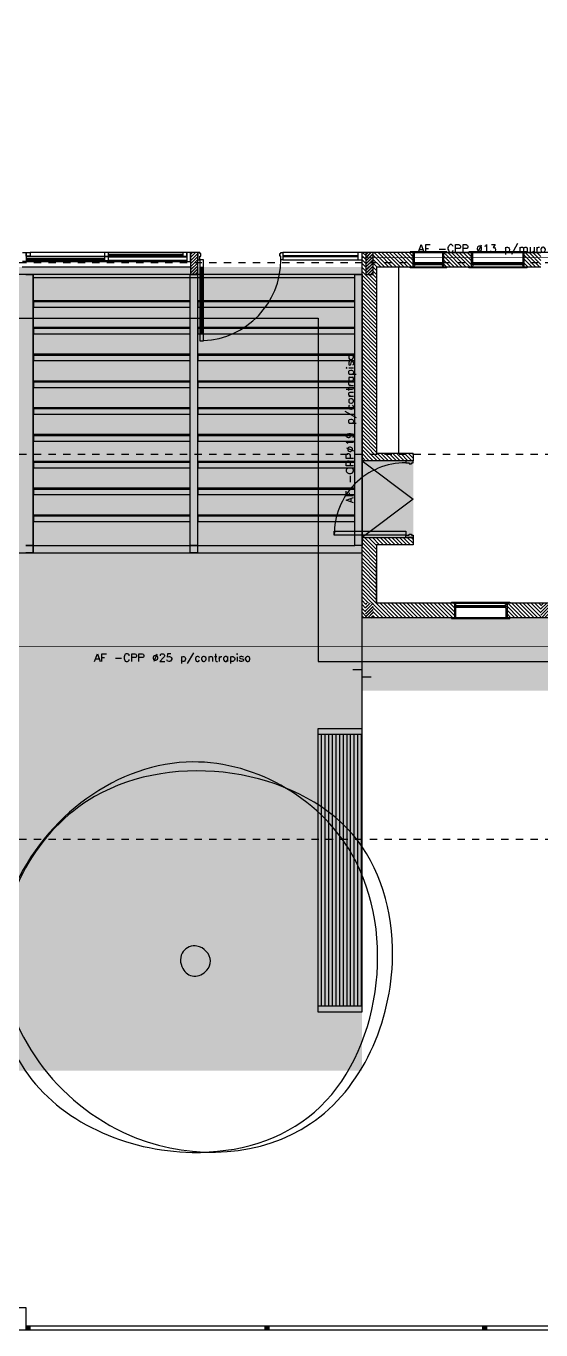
# Model space of a CAD drawing. Header units: metres. Extents: x -22 to 82, y -7 to 32.
# Drawn here: x 16.2 to 23.26, y -5.05 to 12.8 of the extents above; entities that cross this region are included whole.
import ezdxf

# ---------------------------------------------------------------- set-up
doc = ezdxf.new("R2010")
doc.units = ezdxf.units.M
doc.header["$LTSCALE"] = 2
doc.header["$MEASUREMENT"] = 0
for name, pattern in [('BORDER', [44.45, 12.7, -6.35, 12.7, -6.35, 0, -6.35]), ('CONTINU', [0]), ('DASHDOT', [25.4, 12.7, -6.35, 0, -6.35])]:
    doc.linetypes.add(name, pattern=pattern)
doc.layers.get('0').update_dxf_attribs({"color": 252, "linetype": 'CONTINUOUS'})
for name, color, linetype in [('AR-EQUIPAMIENTO_FIJO_02', 252, 'CONTINUOUS'), ('PDF2_-FADE-IS-AF', 160, 'CONTINUOUS'), ('PDF2_-FADE-IS-AFMONT', 160, 'CONTINUOUS'), ('PDF2_-FADE-IS-TXT', 7, 'CONTINUOUS'), ('ZBANCO', 253, 'CONTINUOUS'), ('ZHATCH_VEREDA', 254, 'CONTINUOUS'), ('ZLINEA_DE_EJES', 6, 'BORDER'), ('ZSILUETAEDIFICIO', 253, 'CONTINUOUS')]:
    doc.layers.add(name, color=color, linetype=linetype)
pattern_1 = [(45, (-2105.56335, -1460.873097), (-0.02121320344, 0.02121320344), [])]

# ---------------------------------------------------------------- blocks, each defined once
blk = doc.blocks.new('*U23')
at = {"layer": 'AR-EQUIPAMIENTO_FIJO_02'}
h = blk.add_hatch(dxfattribs=at)
h.set_pattern_fill('_USER', color=252, scale=0.05, pattern_type=0)
h.set_pattern_definition([(0, (-2.283044, 0), (0, 0.05), [])])
h.paths.add_polyline_path([(1.72, -0.6), (1.72, 0), (-2.003, 0), (-2.003, -0.6)])
at = {"color": 252}
for p, q in [((-2.003, -0.6), (-2.003, 0)), ((1.72, -0.6), (1.72, 0))]:
    blk.add_line(p, q, dxfattribs=at)
blk.add_lwpolyline([(-2.083, 0), (1.8, 0), (1.8, -0.6), (-2.083, -0.6)], close=True, dxfattribs=at)

msp = doc.modelspace()

# ---------------------------------------------------------------- hatches: boundary and pattern name
at = {"layer": 'ZHATCH_VEREDA'}
h = msp.add_hatch(color=256, dxfattribs=at)
h.dxf.hatch_style = 1
h.paths.add_polyline_path([(31.433, 3.7), (31.433, 20.5), (30.606, 20.512), (30.606, 4.7), (20.805, 4.7), (20.805, 3.7)])
h = msp.add_hatch(color=256, dxfattribs=at)
h.dxf.hatch_style = 1
h.paths.add_polyline_path([(20.805, 9.5), (13.806, 9.5), (13.806, -1.5), (20.805, -1.5), (20.805, 5.8), (21.506, 5.8), (21.506, 6.85), (20.806, 6.85)])
at = {"layer": 'ZSILUETAEDIFICIO'}
h = msp.add_hatch(dxfattribs=at)
h.set_pattern_fill('_USER', color=256, scale=0.03, angle=225, pattern_type=0)
h.set_pattern_definition([(225, (20.90563, 8.558855), (0.0212132, -0.0212132), [])])
h.paths.add_polyline_path([(18.556, 9.7), (18.456, 9.7), (18.456, 9.4), (18.556, 9.4)])
h = msp.add_hatch(dxfattribs=at)
h.set_pattern_fill('_USER', color=256, scale=0.03, angle=45, pattern_type=0)
h.set_pattern_definition([(45, (18.50563, 10.541144), (-0.0212132, 0.0212132), [])])
h.paths.add_polyline_path([(20.856, 9.4), (20.956, 9.4), (20.956, 9.7), (20.856, 9.7)])
h = msp.add_hatch(dxfattribs=at)
h.set_pattern_fill('_USER', color=256, scale=0.03, angle=225, pattern_type=0)
h.set_pattern_definition([(225, (23.30563, 8.558855), (0.0212132, -0.0212132), [])])
h.paths.add_polyline_path([(20.956, 9.7), (20.856, 9.7), (20.856, 9.4), (20.956, 9.4)])
h = msp.add_hatch(dxfattribs=at)
h.set_pattern_fill('_USER', color=256, scale=0.03, angle=45, pattern_type=0)
h.set_pattern_definition(pattern_1)
h.paths.add_polyline_path([(20.955, 4.7), (20.855, 4.7), (20.855, 4.9), (20.955, 4.9)])
h = msp.add_hatch(dxfattribs=at)
h.set_pattern_fill('_USER', color=256, scale=0.03, angle=45, pattern_type=0)
h.set_pattern_definition(pattern_1)
h.paths.add_polyline_path([(20.956, 4.7), (20.856, 4.7), (20.856, 4.9), (20.956, 4.9)])
h = msp.add_hatch(dxfattribs=at)
h.set_pattern_fill('_USER', color=256, scale=0.03, angle=45, pattern_type=0)
h.set_pattern_definition(pattern_1)
h.paths.add_polyline_path([(23.355, 4.7), (23.255, 4.7), (23.255, 4.9), (23.355, 4.9)])
h = msp.add_hatch(color=256, dxfattribs=at)
h.dxf.hatch_style = 1
h.paths.add_polyline_path([(16.258, -5), (16.208, -5), (16.208, -5.05), (16.258, -5.05)])
h = msp.add_hatch(color=256, dxfattribs=at)
h.dxf.hatch_style = 1
h.paths.add_polyline_path([(19.528, -5), (19.478, -5), (19.478, -5.05), (19.528, -5.05)])
h = msp.add_hatch(color=256, dxfattribs=at)
h.dxf.hatch_style = 1
h.paths.add_polyline_path([(22.508, -5.001), (22.458, -5.001), (22.458, -5.051), (22.508, -5.051)])

# ---------------------------------------------------------------- linework, layer by layer
at = {"layer": 'PDF2_-FADE-IS-AF', "const_width": 0.00849}
msp.add_lwpolyline([(20.801, 4.315), (20.801, 9.629), (23.454, 9.629), (23.456, 9.498)], dxfattribs=at)
at = {"layer": 'PDF2_-FADE-IS-AFMONT', "const_width": 0.00849, "elevation": 0}
msp.add_lwpolyline([(14.534, 9.311), (14.534, 4.305), (31.249, 4.305), (31.241, 20.5), (-18.464, 20.5)], dxfattribs=at)
at = {"layer": 'PDF2_-FADE-IS-TXT'}
for points in [[(22.936, 9.825), (22.851, 9.672)], [(21.578, 9.706), (21.616, 9.808), (21.654, 9.706)], [(21.591, 9.74), (21.642, 9.74)], [(21.68, 9.706), (21.68, 9.808), (21.739, 9.808)], [(21.68, 9.757), (21.718, 9.757)], [(21.862, 9.748), (21.951, 9.748)], [(22.053, 9.782), (22.049, 9.791), (22.041, 9.799), (22.032, 9.808), (22.011, 9.808), (21.994, 9.791), (21.99, 9.782), (21.981, 9.77), (21.981, 9.744), (21.99, 9.731), (21.994, 9.719), (22.002, 9.71), (22.011, 9.706), (22.032, 9.706), (22.041, 9.71), (22.049, 9.719), (22.053, 9.731)], [(22.087, 9.706), (22.087, 9.808), (22.13, 9.808), (22.147, 9.799), (22.151, 9.795), (22.155, 9.787), (22.155, 9.774), (22.151, 9.761), (22.147, 9.757), (22.13, 9.753), (22.087, 9.753)], [(22.189, 9.706), (22.189, 9.808), (22.232, 9.808), (22.244, 9.799), (22.249, 9.795), (22.253, 9.787), (22.253, 9.774), (22.249, 9.761), (22.244, 9.757), (22.232, 9.753), (22.189, 9.753)], [(22.435, 9.799), (22.393, 9.706)], [(22.486, 9.787), (22.499, 9.791), (22.512, 9.808), (22.512, 9.706)], [(22.58, 9.808), (22.631, 9.808), (22.601, 9.77), (22.618, 9.77), (22.631, 9.757), (22.635, 9.744), (22.635, 9.736), (22.631, 9.719), (22.622, 9.71), (22.605, 9.706), (22.592, 9.706), (22.58, 9.71), (22.575, 9.714), (22.567, 9.723)], [(22.771, 9.774), (22.771, 9.672)], [(22.771, 9.757), (22.779, 9.77), (22.788, 9.774), (22.8, 9.774), (22.813, 9.77), (22.822, 9.757), (22.826, 9.744), (22.826, 9.736), (22.822, 9.719), (22.813, 9.71), (22.8, 9.706), (22.788, 9.706), (22.779, 9.71), (22.771, 9.719)], [(22.966, 9.774), (22.966, 9.706)], [(22.966, 9.753), (22.979, 9.77), (22.987, 9.774), (23.004, 9.774), (23.013, 9.77), (23.017, 9.753), (23.017, 9.706)], [(23.017, 9.753), (23.03, 9.77), (23.042, 9.774), (23.055, 9.774), (23.064, 9.77), (23.068, 9.753), (23.068, 9.706)], [(23.106, 9.774), (23.106, 9.723), (23.11, 9.71), (23.123, 9.706), (23.136, 9.706), (23.144, 9.71), (23.161, 9.723)], [(23.161, 9.774), (23.161, 9.706)], [(23.2, 9.774), (23.2, 9.706)], [(23.2, 9.744), (23.204, 9.757), (23.212, 9.77), (23.221, 9.774), (23.238, 9.774)], [(20.636, 8.207), (20.627, 8.203), (20.623, 8.19), (20.623, 8.178), (20.627, 8.161), (20.636, 8.156), (20.648, 8.161), (20.653, 8.169), (20.657, 8.195), (20.661, 8.203), (20.669, 8.207), (20.674, 8.207), (20.686, 8.203), (20.691, 8.19), (20.691, 8.178), (20.686, 8.161), (20.674, 8.156)], [(20.636, 8.033), (20.627, 8.042), (20.623, 8.05), (20.623, 8.067), (20.627, 8.076), (20.636, 8.084), (20.653, 8.089), (20.661, 8.089), (20.674, 8.084), (20.686, 8.076), (20.691, 8.067), (20.691, 8.05), (20.686, 8.042), (20.674, 8.033)], [(20.623, 8.033), (20.725, 8.033)], [(20.627, 8.122), (20.691, 8.122)], [(20.623, 7.995), (20.691, 7.995)], [(20.636, 7.995), (20.627, 7.987), (20.623, 7.974), (20.623, 7.961), (20.627, 7.953), (20.636, 7.944), (20.653, 7.94), (20.661, 7.94), (20.674, 7.944), (20.686, 7.953), (20.691, 7.961), (20.691, 7.974), (20.686, 7.987), (20.674, 7.995)], [(20.653, 7.881), (20.636, 7.885), (20.627, 7.893), (20.623, 7.906), (20.623, 7.919)], [(20.623, 7.881), (20.691, 7.881)], [(20.589, 7.83), (20.669, 7.83), (20.686, 7.834), (20.691, 7.842), (20.691, 7.851)], [(20.623, 7.813), (20.623, 7.847)], [(20.644, 7.732), (20.627, 7.749), (20.623, 7.757), (20.623, 7.77), (20.627, 7.779), (20.644, 7.787), (20.691, 7.787)], [(20.623, 7.732), (20.691, 7.732)], [(20.572, 7.528), (20.725, 7.443)], [(20.636, 7.609), (20.627, 7.6), (20.623, 7.592), (20.623, 7.575), (20.627, 7.566), (20.636, 7.558), (20.653, 7.554), (20.661, 7.554), (20.674, 7.558), (20.686, 7.566), (20.691, 7.575), (20.691, 7.592), (20.686, 7.6), (20.674, 7.609)], [(20.636, 7.363), (20.627, 7.371), (20.623, 7.38), (20.623, 7.397), (20.627, 7.405), (20.636, 7.414), (20.653, 7.418), (20.661, 7.418), (20.674, 7.414), (20.686, 7.405), (20.691, 7.397), (20.691, 7.38), (20.686, 7.371), (20.674, 7.363)], [(20.623, 7.363), (20.725, 7.363)], [(20.623, 7.223), (20.636, 7.218), (20.648, 7.21), (20.653, 7.193), (20.653, 7.189), (20.648, 7.176), (20.636, 7.167), (20.623, 7.163), (20.619, 7.163), (20.606, 7.167), (20.593, 7.176), (20.589, 7.189), (20.589, 7.193), (20.593, 7.21), (20.606, 7.218), (20.623, 7.223), (20.648, 7.223), (20.669, 7.218), (20.686, 7.21), (20.691, 7.193), (20.691, 7.184), (20.686, 7.172), (20.674, 7.167)], [(20.61, 7.082), (20.606, 7.091), (20.589, 7.104), (20.691, 7.104)], [(20.593, 7.027), (20.691, 6.985)], [(20.691, 6.879), (20.589, 6.879), (20.589, 6.925), (20.593, 6.938), (20.61, 6.947), (20.623, 6.947), (20.631, 6.942), (20.636, 6.938), (20.644, 6.925), (20.644, 6.879)], [(20.691, 6.781), (20.589, 6.781), (20.589, 6.824), (20.593, 6.836), (20.602, 6.84), (20.61, 6.849), (20.623, 6.849), (20.636, 6.836), (20.644, 6.824), (20.644, 6.781)], [(20.614, 6.747), (20.606, 6.743), (20.593, 6.734), (20.589, 6.722), (20.589, 6.705), (20.593, 6.696), (20.606, 6.683), (20.614, 6.679), (20.627, 6.675), (20.653, 6.675), (20.665, 6.679), (20.674, 6.683), (20.686, 6.696), (20.691, 6.705), (20.691, 6.722), (20.686, 6.734), (20.674, 6.743), (20.665, 6.747)], [(20.648, 6.556), (20.648, 6.641)], [(20.691, 6.369), (20.589, 6.369), (20.589, 6.433)], [(20.691, 6.272), (20.589, 6.31), (20.691, 6.348)], [(20.636, 6.369), (20.636, 6.408)], [(20.657, 6.284), (20.657, 6.331)], [(17.144, 4.102), (17.182, 4.204), (17.22, 4.102)], [(17.156, 4.136), (17.203, 4.136)], [(17.241, 4.102), (17.241, 4.204), (17.305, 4.204)], [(17.241, 4.157), (17.28, 4.157)], [(17.428, 4.144), (17.513, 4.144)], [(17.619, 4.178), (17.615, 4.191), (17.602, 4.199), (17.594, 4.204), (17.577, 4.204), (17.564, 4.199), (17.556, 4.191), (17.547, 4.165), (17.547, 4.14), (17.551, 4.127), (17.556, 4.119), (17.564, 4.106), (17.577, 4.102), (17.594, 4.102), (17.602, 4.106), (17.615, 4.119), (17.619, 4.127)], [(17.653, 4.102), (17.653, 4.204), (17.696, 4.204), (17.708, 4.199), (17.713, 4.195), (17.717, 4.182), (17.717, 4.17), (17.713, 4.161), (17.708, 4.157), (17.696, 4.153), (17.653, 4.153)], [(17.751, 4.102), (17.751, 4.204), (17.793, 4.204), (17.81, 4.199), (17.814, 4.195), (17.819, 4.182), (17.819, 4.17), (17.814, 4.161), (17.81, 4.157), (17.793, 4.153), (17.751, 4.153)], [(17.997, 4.199), (17.955, 4.102)], [(18.044, 4.178), (18.044, 4.182), (18.048, 4.195), (18.052, 4.199), (18.061, 4.204), (18.082, 4.204), (18.09, 4.199), (18.095, 4.195), (18.099, 4.182), (18.099, 4.174), (18.095, 4.165), (18.086, 4.153), (18.035, 4.102), (18.103, 4.102)], [(18.188, 4.204), (18.141, 4.204), (18.137, 4.161), (18.141, 4.165), (18.158, 4.17), (18.171, 4.17), (18.184, 4.165), (18.192, 4.157), (18.201, 4.14), (18.201, 4.131), (18.184, 4.106), (18.171, 4.102), (18.158, 4.102), (18.141, 4.106), (18.133, 4.123)], [(18.332, 4.17), (18.332, 4.072)], [(18.332, 4.157), (18.341, 4.165), (18.354, 4.17), (18.366, 4.17), (18.375, 4.165), (18.383, 4.157), (18.388, 4.14), (18.388, 4.131), (18.383, 4.119), (18.375, 4.106), (18.366, 4.102), (18.354, 4.102), (18.341, 4.106), (18.332, 4.119)], [(18.498, 4.221), (18.413, 4.072)], [(18.579, 4.157), (18.57, 4.165), (18.562, 4.17), (18.549, 4.17), (18.536, 4.165), (18.528, 4.157), (18.523, 4.14), (18.523, 4.131), (18.528, 4.119), (18.536, 4.106), (18.549, 4.102), (18.562, 4.102), (18.57, 4.106), (18.579, 4.119)], [(18.706, 4.17), (18.706, 4.102)], [(18.706, 4.153), (18.719, 4.165), (18.727, 4.17), (18.744, 4.17), (18.753, 4.165), (18.757, 4.153), (18.757, 4.102)], [(18.787, 4.17), (18.816, 4.17)], [(18.799, 4.204), (18.799, 4.123), (18.804, 4.106), (18.812, 4.102), (18.825, 4.102)], [(18.85, 4.17), (18.85, 4.102)], [(18.85, 4.14), (18.854, 4.157), (18.867, 4.165), (18.876, 4.17), (18.888, 4.17)], [(18.965, 4.157), (18.956, 4.165), (18.948, 4.17), (18.931, 4.17), (18.922, 4.165), (18.914, 4.157), (18.91, 4.14), (18.91, 4.131), (18.914, 4.119), (18.922, 4.106), (18.931, 4.102), (18.948, 4.102), (18.956, 4.106), (18.965, 4.119)], [(18.965, 4.17), (18.965, 4.102)], [(19.003, 4.17), (19.003, 4.072)], [(19.003, 4.157), (19.012, 4.165), (19.024, 4.17), (19.037, 4.17), (19.046, 4.165), (19.058, 4.157), (19.063, 4.14), (19.063, 4.131), (19.058, 4.119), (19.046, 4.106), (19.037, 4.102), (19.024, 4.102), (19.012, 4.106), (19.003, 4.119)], [(19.096, 4.165), (19.096, 4.102)], [(19.181, 4.157), (19.177, 4.165), (19.16, 4.17), (19.147, 4.17), (19.13, 4.165), (19.126, 4.157), (19.13, 4.144), (19.143, 4.14), (19.164, 4.136), (19.177, 4.131), (19.181, 4.123), (19.181, 4.119), (19.177, 4.106), (19.16, 4.102), (19.147, 4.102), (19.13, 4.106), (19.126, 4.119)]]:
    msp.add_lwpolyline(points, dxfattribs=at)
for points in [[(22.406, 9.787), (22.397, 9.782), (22.389, 9.774), (22.384, 9.757), (22.384, 9.748), (22.389, 9.736), (22.397, 9.723), (22.406, 9.719), (22.423, 9.719), (22.431, 9.723), (22.44, 9.736), (22.444, 9.748), (22.444, 9.757), (22.44, 9.774), (22.431, 9.782), (22.423, 9.787)], [(23.28, 9.774), (23.267, 9.77), (23.259, 9.757), (23.255, 9.744), (23.255, 9.736), (23.259, 9.719), (23.267, 9.71), (23.28, 9.706), (23.293, 9.706), (23.301, 9.71), (23.31, 9.719), (23.318, 9.736), (23.318, 9.744), (23.301, 9.77), (23.293, 9.774)], [(20.623, 8.263), (20.627, 8.254), (20.636, 8.241), (20.653, 8.237), (20.661, 8.237), (20.674, 8.241), (20.686, 8.254), (20.691, 8.263), (20.691, 8.275), (20.686, 8.284), (20.674, 8.297), (20.661, 8.301), (20.653, 8.301), (20.636, 8.297), (20.627, 8.284), (20.623, 8.275)], [(20.593, 8.118), (20.602, 8.122), (20.593, 8.127), (20.589, 8.122)], [(20.623, 7.66), (20.627, 7.651), (20.636, 7.643), (20.653, 7.639), (20.661, 7.639), (20.674, 7.643), (20.686, 7.651), (20.691, 7.66), (20.691, 7.677), (20.686, 7.685), (20.674, 7.694), (20.661, 7.698), (20.653, 7.698), (20.636, 7.694), (20.627, 7.685), (20.623, 7.677)], [(17.972, 4.182), (17.963, 4.178), (17.95, 4.17), (17.946, 4.157), (17.946, 4.144), (17.95, 4.131), (17.963, 4.123), (17.972, 4.119), (17.984, 4.119), (17.993, 4.123), (18.005, 4.131), (18.01, 4.144), (18.01, 4.157), (18.005, 4.17), (17.993, 4.178), (17.984, 4.182)], [(18.634, 4.17), (18.621, 4.165), (18.613, 4.157), (18.608, 4.14), (18.608, 4.131), (18.613, 4.119), (18.621, 4.106), (18.634, 4.102), (18.646, 4.102), (18.655, 4.106), (18.668, 4.119), (18.672, 4.131), (18.672, 4.14), (18.668, 4.157), (18.655, 4.165), (18.646, 4.17)], [(19.088, 4.199), (19.096, 4.195), (19.101, 4.199), (19.096, 4.204)], [(19.232, 4.17), (19.224, 4.165), (19.215, 4.157), (19.207, 4.14), (19.207, 4.131), (19.224, 4.106), (19.232, 4.102), (19.245, 4.102), (19.258, 4.106), (19.266, 4.119), (19.271, 4.131), (19.271, 4.14), (19.266, 4.157), (19.258, 4.165), (19.245, 4.17)]]:
    msp.add_lwpolyline(points, close=True, dxfattribs=at)
msp.add_ellipse((20.642, 7.006), major_axis=(0.0332, 0), ratio=0.911239, start_param=3.425707, end_param=9.708892, dxfattribs=at)
at = {"layer": 'ZLINEA_DE_EJES', "linetype": 'DASHDOT', "ltscale": 0.001}
for p, q in [((-20.688, 9.564, 0), (33.382, 9.564, 0)), ((-20.688, 6.94, 0), (33.382, 6.94, 0)), ((-20.688, 1.667, 0), (33.382, 1.667, 0))]:
    msp.add_line(p, q, dxfattribs=at)
at = {"layer": 'ZSILUETAEDIFICIO', "linetype": 'Continuous'}
for p, q in [((16.156, 9.7, 0), (16.206, 9.7, 0)), ((16.206, 9.7, 0), (16.206, 9.579, 0)), ((16.206, 9.7, 0), (16.259, 9.7, 0)), ((16.206, 9.65, 0), (16.206, 9.7, 0)), ((16.259, 9.65, 0), (16.206, 9.65, 0)), ((16.259, 9.7, 0), (16.259, 9.65, 0)), ((17.279, 9.7, 0), (16.259, 9.7, 0)), ((17.332, 9.7, 0), (17.279, 9.7, 0)), ((17.279, 9.7, 0), (17.279, 9.65, 0)), ((17.279, 9.65, 0), (17.332, 9.65, 0)), ((18.352, 9.7, 0), (17.332, 9.7, 0)), ((17.332, 9.65, 0), (17.332, 9.7, 0)), ((17.332, 9.65, 0), (18.352, 9.65, 0)), ((18.405, 9.7, 0), (18.352, 9.7, 0)), ((18.352, 9.7, 0), (18.352, 9.65, 0)), ((18.352, 9.65, 0), (18.405, 9.65, 0)), ((18.456, 9.7, 0), (18.405, 9.7, 0)), ((18.405, 9.7, 0), (18.405, 9.579, 0)), ((18.405, 9.65, 0), (18.405, 9.7, 0)), ((18.456, 9.579, 0), (18.456, 9.7, 0)), ((18.556, 9.7, 0), (18.556, 9.6, 0)), ((18.586, 9.7, 0), (18.556, 9.7, 0)), ((18.586, 9.687, 0), (18.586, 9.7, 0)), ((18.599, 9.687, 0), (18.586, 9.687, 0)), ((18.586, 9.6, 0), (18.586, 9.65, 0)), ((18.586, 9.65, 0), (18.599, 9.65, 0)), ((18.599, 9.65, 0), (18.599, 9.687, 0)), ((19.679, 9.65, 0), (19.679, 9.687, 0)), ((19.679, 9.687, 0), (19.692, 9.687, 0)), ((19.692, 9.65, 0), (19.679, 9.65, 0)), ((19.692, 9.687, 0), (19.692, 9.7, 0)), ((19.692, 9.7, 0), (19.722, 9.7, 0)), ((19.692, 9.6, 0), (19.692, 9.65, 0)), ((19.722, 9.7, 0), (19.722, 9.6, 0)), ((20.806, 9.7, 0), (19.722, 9.7, 0)), ((20.754, 9.656, 0), (19.722, 9.656, 0)), ((19.722, 9.644, 0), (20.754, 9.644, 0)), ((20.754, 9.6, 0), (20.754, 9.7, 0)), ((20.806, 9.654, 0), (20.856, 9.604, 0)), ((20.813, 9.7, 0), (20.856, 9.657, 0)), ((20.956, 9.663, 0), (21.119, 9.5, 0)), ((20.972, 9.7, 0), (21.172, 9.5, 0)), ((21.025, 9.7, 0), (21.225, 9.5, 0)), ((21.078, 9.7, 0), (21.278, 9.5, 0)), ((21.131, 9.7, 0), (21.331, 9.5, 0)), ((21.184, 9.7, 0), (21.384, 9.5, 0)), ((21.237, 9.7, 0), (21.437, 9.5, 0)), ((21.29, 9.7, 0), (21.49, 9.5, 0)), ((21.343, 9.7, 0), (21.506, 9.537, 0)), ((21.396, 9.7, 0), (21.506, 9.59, 0)), ((21.449, 9.7, 0), (21.506, 9.643, 0)), ((21.967, 9.71, 0), (21.467, 9.71, 0)), ((21.467, 9.7, 0), (21.467, 9.71, 0)), ((21.502, 9.7, 0), (21.506, 9.696, 0)), ((21.522, 9.563, 0), (21.522, 9.71, 0)), ((21.522, 9.7, 0), (21.912, 9.7, 0)), ((21.912, 9.563, 0), (21.912, 9.71, 0)), ((21.925, 9.648, 0), (22.073, 9.5, 0)), ((21.926, 9.7, 0), (22.126, 9.5, 0)), ((21.967, 9.7, 0), (21.967, 9.71, 0)), ((21.979, 9.7, 0), (22.179, 9.5, 0)), ((22.032, 9.7, 0), (22.232, 9.5, 0)), ((22.085, 9.7, 0), (22.285, 9.5, 0)), ((22.138, 9.7, 0), (22.306, 9.533, 0)), ((22.191, 9.7, 0), (22.306, 9.586, 0)), ((22.244, 9.7, 0), (22.306, 9.639, 0)), ((23.067, 9.71, 0), (22.267, 9.71, 0)), ((22.267, 9.7, 0), (22.267, 9.71, 0)), ((22.297, 9.7, 0), (22.306, 9.692, 0)), ((22.322, 9.563, 0), (22.322, 9.71, 0)), ((22.322, 9.7, 0), (23.013, 9.7, 0)), ((23.013, 9.563, 0), (23.013, 9.71, 0)), ((23.025, 9.662, 0), (23.187, 9.5, 0)), ((23.04, 9.7, 0), (23.24, 9.5, 0)), ((23.067, 9.7, 0), (23.067, 9.71, 0)), ((23.093, 9.7, 0), (23.255, 9.538, 0)), ((23.146, 9.7, 0), (23.255, 9.591, 0)), ((23.199, 9.7, 0), (23.255, 9.644, 0)), ((23.252, 9.7, 0), (23.255, 9.697, 0)), ((18.456, 9.5, 0), (16.152, 9.5, 0)), ((16.206, 9.579, 0), (16.156, 9.579, 0)), ((17.279, 9.639, 0), (16.206, 9.639, 0)), ((17.279, 9.589, 0), (16.206, 9.589, 0)), ((17.332, 9.639, 0), (17.279, 9.639, 0)), ((17.279, 9.639, 0), (17.279, 9.589, 0)), ((17.279, 9.589, 0), (17.332, 9.589, 0)), ((17.332, 9.589, 0), (17.332, 9.639, 0)), ((18.405, 9.579, 0), (18.456, 9.579, 0)), ((18.556, 9.6, 0), (18.586, 9.6, 0)), ((18.636, 9.6, 0), (18.586, 9.6, 0)), ((18.586, 9.6, 0), (18.586, 8.493, 0)), ((18.636, 9.497, 0), (18.586, 9.497, 0)), ((18.604, 9.497, 0), (18.604, 8.597, 0)), ((18.616, 8.597, 0), (18.616, 9.497, 0)), ((18.636, 8.493, 0), (18.636, 9.6, 0)), ((19.722, 9.6, 0), (19.692, 9.6, 0)), ((19.722, 9.6, 0), (20.806, 9.6, 0)), ((20.806, 9.601, 0), (20.856, 9.551, 0)), ((20.806, 9.548, 0), (20.856, 9.498, 0)), ((20.806, 9.495, 0), (20.856, 9.445, 0)), ((20.955, 9.61, 0), (21.066, 9.5, 0)), ((20.955, 9.557, 0), (21.013, 9.5, 0)), ((20.955, 9.504, 0), (21.006, 9.454, 0)), ((21.467, 9.489, 0), (21.467, 9.5, 0)), ((21.967, 9.489, 0), (21.467, 9.489, 0)), ((21.522, 9.563, 0), (21.529, 9.563, 0)), ((21.529, 9.557, 0), (21.522, 9.557, 0)), ((21.522, 9.489, 0), (21.522, 9.524, 0)), ((21.912, 9.5, 0), (21.522, 9.5, 0)), ((21.529, 9.563, 0), (21.529, 9.557, 0)), ((21.912, 9.563, 0), (21.905, 9.563, 0)), ((21.905, 9.563, 0), (21.905, 9.557, 0)), ((21.905, 9.557, 0), (21.912, 9.557, 0)), ((21.912, 9.489, 0), (21.912, 9.524, 0)), ((21.925, 9.595, 0), (22.02, 9.5, 0)), ((21.925, 9.542, 0), (21.967, 9.5, 0)), ((21.967, 9.489, 0), (21.967, 9.5, 0)), ((22.267, 9.489, 0), (22.267, 9.5, 0)), ((23.067, 9.489, 0), (22.267, 9.489, 0)), ((22.322, 9.563, 0), (22.329, 9.563, 0)), ((22.329, 9.557, 0), (22.322, 9.557, 0)), ((22.322, 9.489, 0), (22.322, 9.524, 0)), ((23.013, 9.5, 0), (22.322, 9.5, 0)), ((22.329, 9.563, 0), (22.329, 9.557, 0)), ((23.013, 9.563, 0), (23.005, 9.563, 0)), ((23.005, 9.563, 0), (23.005, 9.557, 0)), ((23.005, 9.557, 0), (23.013, 9.557, 0)), ((23.013, 9.489, 0), (23.013, 9.524, 0)), ((23.025, 9.609, 0), (23.134, 9.5, 0)), ((23.025, 9.556, 0), (23.081, 9.5, 0)), ((23.025, 9.503, 0), (23.028, 9.5, 0)), ((23.067, 9.489, 0), (23.067, 9.5, 0)), ((20.806, 9.442, 0), (21.006, 9.242, 0)), ((20.806, 9.389, 0), (21.006, 9.189, 0)), ((20.806, 9.336, 0), (21.006, 9.136, 0)), ((20.9, 9.4, 0), (21.006, 9.295, 0)), ((20.953, 9.4, 0), (21.006, 9.348, 0)), ((20.955, 9.451, 0), (21.006, 9.401, 0)), ((20.806, 9.283, 0), (21.006, 9.083, 0)), ((20.806, 9.23, 0), (21.006, 9.03, 0)), ((20.806, 9.177, 0), (21.006, 8.977, 0)), ((20.806, 9.124, 0), (21.006, 8.924, 0)), ((20.806, 9.071, 0), (21.006, 8.871, 0)), ((20.806, 9.017, 0), (21.006, 8.817, 0)), ((20.806, 8.964, 0), (21.006, 8.764, 0)), ((20.806, 8.911, 0), (21.006, 8.711, 0)), ((20.806, 8.858, 0), (21.006, 8.658, 0)), ((20.806, 8.805, 0), (21.006, 8.605, 0)), ((20.806, 8.752, 0), (21.006, 8.552, 0)), ((18.586, 8.597, 0), (18.636, 8.597, 0)), ((20.806, 8.699, 0), (21.006, 8.499, 0)), ((20.806, 8.646, 0), (21.006, 8.446, 0)), ((20.806, 8.593, 0), (21.006, 8.393, 0)), ((18.586, 8.493, 0), (18.636, 8.493, 0)), ((20.806, 8.54, 0), (21.006, 8.34, 0)), ((20.806, 8.487, 0), (21.006, 8.287, 0)), ((20.806, 8.434, 0), (21.006, 8.234, 0)), ((20.806, 8.381, 0), (21.006, 8.181, 0)), ((20.806, 8.328, 0), (21.006, 8.128, 0)), ((20.806, 8.275, 0), (21.006, 8.075, 0)), ((20.806, 8.222, 0), (21.006, 8.022, 0)), ((20.806, 8.169, 0), (21.006, 7.969, 0)), ((20.806, 8.116, 0), (21.006, 7.916, 0)), ((20.806, 8.063, 0), (21.006, 7.863, 0)), ((20.806, 8.01, 0), (21.006, 7.81, 0)), ((20.806, 7.957, 0), (21.006, 7.757, 0)), ((20.806, 7.904, 0), (21.006, 7.704, 0)), ((20.806, 7.851, 0), (21.006, 7.651, 0)), ((20.806, 7.798, 0), (21.006, 7.598, 0)), ((20.806, 7.745, 0), (21.006, 7.545, 0)), ((20.806, 7.692, 0), (21.006, 7.492, 0)), ((20.806, 7.639, 0), (21.006, 7.439, 0)), ((20.806, 7.586, 0), (21.006, 7.386, 0)), ((20.806, 7.533, 0), (21.006, 7.333, 0)), ((20.806, 7.48, 0), (21.006, 7.28, 0)), ((20.806, 7.426, 0), (21.006, 7.226, 0)), ((20.806, 7.373, 0), (21.006, 7.173, 0)), ((20.806, 7.32, 0), (21.006, 7.12, 0)), ((20.806, 7.267, 0), (21.006, 7.067, 0)), ((20.806, 7.214, 0), (21.006, 7.014, 0)), ((20.806, 7.161, 0), (21.006, 6.961, 0)), ((20.806, 7.108, 0), (21.064, 6.85, 0)), ((20.806, 7.055, 0), (21.011, 6.85, 0)), ((20.806, 7.002, 0), (20.958, 6.85, 0)), ((20.806, 6.949, 0), (20.905, 6.85, 0)), ((20.806, 6.896, 0), (20.852, 6.85, 0)), ((21.017, 6.95, 0), (21.117, 6.85, 0)), ((21.07, 6.95, 0), (21.17, 6.85, 0)), ((21.123, 6.95, 0), (21.223, 6.85, 0)), ((21.176, 6.95, 0), (21.276, 6.85, 0)), ((21.229, 6.95, 0), (21.329, 6.85, 0)), ((21.282, 6.95, 0), (21.382, 6.85, 0)), ((21.335, 6.95, 0), (21.435, 6.85, 0)), ((21.388, 6.95, 0), (21.488, 6.85, 0)), ((21.441, 6.95, 0), (21.506, 6.886, 0)), ((21.494, 6.95, 0), (21.506, 6.939, 0)), ((20.806, 5.782, 0), (21.006, 5.582, 0)), ((20.806, 5.729, 0), (21.006, 5.529, 0)), ((20.841, 5.8, 0), (21.006, 5.636, 0)), ((20.894, 5.8, 0), (21.006, 5.689, 0)), ((20.947, 5.8, 0), (21.047, 5.7, 0)), ((21, 5.8, 0), (21.1, 5.7, 0)), ((21.053, 5.8, 0), (21.153, 5.7, 0)), ((21.106, 5.8, 0), (21.206, 5.7, 0)), ((21.159, 5.8, 0), (21.259, 5.7, 0)), ((21.212, 5.8, 0), (21.312, 5.7, 0)), ((21.265, 5.8, 0), (21.365, 5.7, 0)), ((21.318, 5.8, 0), (21.418, 5.7, 0)), ((21.371, 5.8, 0), (21.471, 5.7, 0)), ((21.424, 5.8, 0), (21.506, 5.719, 0)), ((21.478, 5.8, 0), (21.506, 5.772, 0)), ((20.806, 5.676, 0), (21.006, 5.476, 0)), ((20.806, 5.623, 0), (21.006, 5.423, 0)), ((20.806, 5.57, 0), (21.006, 5.37, 0)), ((20.806, 5.517, 0), (21.006, 5.317, 0)), ((20.806, 5.464, 0), (21.006, 5.264, 0)), ((20.806, 5.411, 0), (21.006, 5.211, 0)), ((20.806, 5.358, 0), (21.006, 5.158, 0)), ((20.806, 5.305, 0), (21.006, 5.105, 0)), ((20.806, 5.252, 0), (21.006, 5.052, 0)), ((20.806, 5.199, 0), (21.006, 4.999, 0)), ((20.806, 5.146, 0), (21.006, 4.946, 0)), ((20.806, 5.093, 0), (21.199, 4.7, 0)), ((20.806, 5.04, 0), (20.946, 4.9, 0)), ((20.806, 4.987, 0), (20.893, 4.9, 0)), ((20.806, 4.934, 0), (20.855, 4.885, 0)), ((20.806, 4.881, 0), (20.855, 4.832, 0)), ((20.806, 4.828, 0), (20.855, 4.779, 0)), ((20.955, 4.891, 0), (21.146, 4.7, 0)), ((20.955, 4.838, 0), (21.093, 4.7, 0)), ((21.052, 4.9, 0), (21.252, 4.7, 0)), ((21.105, 4.9, 0), (21.305, 4.7, 0)), ((21.158, 4.9, 0), (21.358, 4.7, 0)), ((21.211, 4.9, 0), (21.411, 4.7, 0)), ((21.264, 4.9, 0), (21.464, 4.7, 0)), ((21.317, 4.9, 0), (21.517, 4.7, 0)), ((21.37, 4.9, 0), (21.57, 4.7, 0)), ((21.423, 4.9, 0), (21.623, 4.7, 0)), ((21.476, 4.9, 0), (21.676, 4.7, 0)), ((21.529, 4.9, 0), (21.729, 4.7, 0)), ((21.582, 4.9, 0), (21.782, 4.7, 0)), ((21.635, 4.9, 0), (21.835, 4.7, 0)), ((21.688, 4.9, 0), (21.888, 4.7, 0)), ((21.741, 4.9, 0), (21.941, 4.7, 0)), ((21.794, 4.9, 0), (21.994, 4.7, 0)), ((21.847, 4.9, 0), (22.047, 4.7, 0)), ((21.9, 4.9, 0), (22.072, 4.728, 0)), ((21.953, 4.9, 0), (22.072, 4.781, 0)), ((22.006, 4.9, 0), (22.072, 4.834, 0)), ((22.03, 4.911, 0), (22.83, 4.911, 0)), ((22.03, 4.911, 0), (22.03, 4.9, 0)), ((22.059, 4.9, 0), (22.072, 4.887, 0)), ((22.084, 4.911, 0), (22.084, 4.876, 0)), ((22.084, 4.9, 0), (22.775, 4.9, 0)), ((22.092, 4.843, 0), (22.084, 4.843, 0)), ((22.084, 4.837, 0), (22.084, 4.69, 0)), ((22.084, 4.837, 0), (22.092, 4.837, 0)), ((22.092, 4.837, 0), (22.092, 4.843, 0)), ((22.768, 4.837, 0), (22.768, 4.843, 0)), ((22.768, 4.843, 0), (22.775, 4.843, 0)), ((22.775, 4.837, 0), (22.768, 4.837, 0)), ((22.775, 4.911, 0), (22.775, 4.876, 0)), ((22.775, 4.837, 0), (22.775, 4.69, 0)), ((22.792, 4.857, 0), (22.949, 4.7, 0)), ((22.802, 4.9, 0), (23.002, 4.7, 0)), ((22.83, 4.911, 0), (22.83, 4.9, 0)), ((22.855, 4.9, 0), (23.055, 4.7, 0)), ((22.908, 4.9, 0), (23.108, 4.7, 0)), ((22.961, 4.9, 0), (23.161, 4.7, 0)), ((23.014, 4.9, 0), (23.214, 4.7, 0)), ((23.067, 4.9, 0), (23.255, 4.712, 0)), ((23.12, 4.9, 0), (23.255, 4.765, 0)), ((23.173, 4.9, 0), (23.255, 4.818, 0)), ((23.226, 4.9, 0), (23.255, 4.871, 0)), ((20.805, 4.7), (20.805, 3.183)), ((20.806, 4.775, 0), (20.855, 4.726, 0)), ((20.806, 4.722, 0), (20.827, 4.7, 0)), ((20.955, 4.785, 0), (21.04, 4.7, 0)), ((20.955, 4.732, 0), (20.987, 4.7, 0)), ((22.03, 4.7, 0), (22.03, 4.69, 0)), ((22.03, 4.69, 0), (22.83, 4.69, 0)), ((22.775, 4.7, 0), (22.084, 4.7, 0)), ((22.792, 4.804, 0), (22.896, 4.7, 0)), ((22.792, 4.751, 0), (22.843, 4.7, 0)), ((22.83, 4.7, 0), (22.83, 4.69, 0)), ((20.68, 3.992), (20.805, 3.992)), ((20.805, 3.992), (20.805, 3.892)), ((20.805, 3.892), (20.93, 3.892))]:
    msp.add_line(p, q, dxfattribs=at)
at = {"layer": 'ZSILUETAEDIFICIO'}
for p, q in [((16.259, 9.65, 0), (17.279, 9.65, 0)), ((18.352, 9.675, 0), (17.332, 9.675, 0)), ((18.352, 9.663, 0), (17.332, 9.663, 0)), ((18.556, 9.7), (18.456, 9.7)), ((18.456, 9.7), (18.456, 9.4)), ((18.556, 9.4), (18.556, 9.7)), ((20.806, 6.85, 0), (20.806, 9.7, 0)), ((21.506, 9.7, 0), (20.806, 9.7, 0)), ((21.506, 9.5, 0), (21.506, 9.7, 0)), ((21.925, 9.5, 0), (21.925, 9.7, 0)), ((22.306, 9.7, 0), (21.925, 9.7, 0)), ((21.956, 9.7, 0), (23.256, 9.7, 0)), ((22.306, 9.5, 0), (22.306, 9.7, 0)), ((25.755, 9.7, 0), (23.025, 9.7, 0)), ((23.025, 9.5, 0), (23.025, 9.7, 0)), ((17.279, 9.614, 0), (16.206, 9.614, 0)), ((17.279, 9.602, 0), (16.206, 9.602, 0)), ((16.206, 9.579, 0), (18.405, 9.579, 0)), ((17.332, 9.639, 0), (18.405, 9.639, 0)), ((18.405, 9.589, 0), (17.332, 9.589, 0)), ((21.006, 9.5, 0), (21.006, 6.95, 0)), ((21.506, 9.5, 0), (21.006, 9.5, 0)), ((21.306, 9.5, 0), (21.306, 6.95, 0)), ((21.522, 9.531, 0), (21.522, 9.557, 0)), ((21.912, 9.531, 0), (21.912, 9.557, 0)), ((22.306, 9.5, 0), (21.925, 9.5, 0)), ((22.322, 9.531, 0), (22.322, 9.557, 0)), ((23.013, 9.531, 0), (23.013, 9.557, 0)), ((23.256, 9.5, 0), (23.025, 9.5, 0)), ((18.456, 9.4), (16.156, 9.4)), ((18.456, 9.4), (18.556, 9.4)), ((14.406, 8.8), (20.206, 8.8)), ((20.206, 8.8), (20.206, 4.1)), ((21.506, 6.85, 0), (20.806, 6.85, 0)), ((20.806, 6.85), (21.506, 6.325, 0)), ((21.506, 6.95, 0), (21.006, 6.95, 0)), ((21.506, 6.95, 0), (21.506, 6.85, 0)), ((21.506, 6.325, 0), (20.806, 5.8, 0)), ((20.806, 4.7, 0), (20.806, 5.8, 0)), ((20.806, 5.8, 0), (21.506, 5.8, 0)), ((21.506, 5.8, 0), (21.506, 5.7, 0)), ((21.006, 5.7, 0), (21.006, 4.9, 0)), ((21.506, 5.7, 0), (21.006, 5.7, 0)), ((21.006, 4.9, 0), (21.006, 5.45, 0)), ((22.072, 4.9, 0), (21.006, 4.9, 0)), ((22.072, 4.9, 0), (22.072, 4.7, 0)), ((22.084, 4.869, 0), (22.084, 4.843, 0)), ((22.775, 4.869, 0), (22.775, 4.843, 0)), ((23.355, 4.9, 0), (22.792, 4.9, 0)), ((22.792, 4.9, 0), (22.792, 4.7, 0)), ((22.072, 4.7, 0), (20.806, 4.7, 0)), ((23.355, 4.7, 0), (22.792, 4.7, 0)), ((20.206, 4.1), (31.206, 4.1)), ((16.208, -4.75, 0), (16.058, -4.75, 0)), ((16.208, -5.05, 0), (16.208, -4.75, 0)), ((14.458, -5.05, 0), (16.208, -5.05, 0)), ((31.433, -5, 0), (16.208, -5, 0)), ((16.208, -5.05, 0), (16.208, -5, 0)), ((16.208, -5, 0), (16.258, -5, 0)), ((16.208, -5.05, 0), (19.478, -5.05, 0)), ((16.258, -5.05, 0), (16.208, -5.05, 0)), ((16.258, -5, 0), (16.258, -5.05, 0)), ((19.478, -5.05, 0), (19.478, -5, 0)), ((19.478, -5, 0), (19.528, -5, 0)), ((19.478, -5.05, 0), (22.458, -5.05, 0)), ((19.528, -5.05, 0), (19.478, -5.05, 0)), ((19.528, -5, 0), (19.528, -5.05, 0)), ((22.458, -5.051, 0), (22.458, -5.001, 0)), ((22.458, -5.001, 0), (22.508, -5.001, 0)), ((22.458, -5.05, 0), (25.458, -5.05, 0)), ((22.508, -5.051, 0), (22.458, -5.051, 0)), ((22.508, -5.001, 0), (22.508, -5.051, 0))]:
    msp.add_line(p, q, dxfattribs=at)
at = {"layer": 'ZSILUETAEDIFICIO', "color": 252, "ltscale": 2}
for p, q in [((21.506, 9.7, 0), (21.506, 9.7, 0)), ((21.506, 9.7, 0), (21.506, 9.7, 0)), ((21.506, 9.7, 0), (21.506, 9.7, 0)), ((22.306, 9.7, 0), (22.306, 9.7, 0)), ((22.306, 9.7, 0), (22.306, 9.7, 0)), ((22.306, 9.7, 0), (22.306, 9.7, 0)), ((22.792, 4.7, 0), (22.792, 4.7, 0)), ((22.792, 4.7, 0), (22.792, 4.7, 0)), ((22.792, 4.7, 0), (22.792, 4.7, 0))]:
    msp.add_line(p, q, dxfattribs=at)
at = {"layer": 'ZSILUETAEDIFICIO', "ltscale": 0.5}
for p, q in [((16.303, 9.4, 0), (13.956, 9.4, 0)), ((16.203, 9.4, 0), (16.303, 9.4, 0)), ((20.706, 9.4), (16.303, 9.4)), ((16.303, 9.4), (16.303, 9.356)), ((20.706, 9.4), (16.303, 9.4)), ((16.303, 9.4), (16.303, 5.687)), ((20.806, 9.4), (16.303, 9.4)), ((16.303, 9.4), (16.303, 5.587)), ((16.303, 9.4, 0), (16.303, 5.687, 0)), ((16.303, 5.587, 0), (16.303, 9.4, 0)), ((16.303, 9.356), (18.528, 9.356)), ((18.453, 5.687), (18.453, 9.4)), ((18.453, 9.4), (18.553, 9.4)), ((18.478, 9.4, 0), (18.528, 9.4, 0)), ((18.528, 9.4, 0), (18.528, 9.4, 0)), ((18.528, 9.356), (20.706, 9.356)), ((18.553, 9.4), (18.553, 5.687)), ((20.706, 9.356), (20.706, 9.4)), ((20.706, 5.687), (20.706, 9.4)), ((20.706, 9.4), (20.806, 9.4)), ((20.706, 5.687), (20.706, 9.4)), ((20.806, 9.4), (20.806, 5.687)), ((20.806, 5.587), (20.806, 9.4)), ((16.305, 9.025), (16.305, 9.045)), ((16.305, 9.045), (18.453, 9.045)), ((18.453, 9.025), (16.305, 9.025)), ((18.558, 9.025), (18.558, 9.045)), ((18.558, 9.045), (20.706, 9.045)), ((20.706, 9.025), (18.558, 9.025)), ((14.406, 8.8), (20.206, 8.8)), ((20.206, 8.8), (20.206, 4.1)), ((16.305, 8.659), (16.305, 8.679)), ((16.305, 8.679), (18.453, 8.679)), ((18.453, 8.659), (16.305, 8.659)), ((18.558, 8.659), (18.558, 8.679)), ((18.558, 8.679), (20.706, 8.679)), ((20.706, 8.659), (18.558, 8.659)), ((16.305, 8.292), (16.305, 8.312)), ((16.305, 8.312), (18.453, 8.312)), ((18.453, 8.292), (16.305, 8.292)), ((18.558, 8.292), (18.558, 8.312)), ((18.558, 8.312), (20.706, 8.312)), ((20.706, 8.292), (18.558, 8.292)), ((16.305, 7.925), (16.305, 7.945)), ((16.305, 7.945), (18.453, 7.945)), ((18.453, 7.925), (16.305, 7.925)), ((18.558, 7.925), (18.558, 7.945)), ((18.558, 7.945), (20.706, 7.945)), ((20.706, 7.925), (18.558, 7.925)), ((16.305, 7.558), (16.305, 7.578)), ((16.305, 7.578), (18.453, 7.578)), ((18.453, 7.558), (16.305, 7.558)), ((18.558, 7.558), (18.558, 7.578)), ((18.558, 7.578), (20.706, 7.578)), ((20.706, 7.558), (18.558, 7.558)), ((16.305, 7.191), (16.305, 7.211)), ((16.305, 7.211), (18.453, 7.211)), ((18.453, 7.191), (16.305, 7.191)), ((18.558, 7.191), (18.558, 7.211)), ((18.558, 7.211), (20.706, 7.211)), ((20.706, 7.191), (18.558, 7.191)), ((16.305, 6.824), (16.305, 6.844)), ((16.305, 6.844), (18.453, 6.844)), ((18.453, 6.824), (16.305, 6.824)), ((18.558, 6.824), (18.558, 6.844)), ((18.558, 6.844), (20.706, 6.844)), ((20.706, 6.824), (18.558, 6.824)), ((16.305, 6.457), (16.305, 6.477)), ((16.305, 6.477), (18.453, 6.477)), ((18.453, 6.457), (16.305, 6.457)), ((18.558, 6.457), (18.558, 6.477)), ((18.558, 6.477), (20.706, 6.477)), ((20.706, 6.457), (18.558, 6.457)), ((16.305, 6.09), (16.305, 6.11)), ((16.305, 6.11), (18.453, 6.11)), ((18.453, 6.09), (16.305, 6.09)), ((18.558, 6.09), (18.558, 6.11)), ((18.558, 6.11), (20.706, 6.11)), ((20.706, 6.09), (18.558, 6.09)), ((13.956, 5.587, 0), (16.303, 5.587, 0)), ((16.303, 5.687, 0), (16.203, 5.687, 0)), ((16.303, 5.687), (20.706, 5.687)), ((16.303, 5.587), (20.806, 5.587)), ((18.553, 5.687), (18.453, 5.687)), ((20.806, 5.687), (20.706, 5.687)), ((20.206, 4.1), (30.606, 4.1))]:
    msp.add_line(p, q, dxfattribs=at)
at = {"layer": 'ZSILUETAEDIFICIO', "color": 252, "linetype": 'CONTINU', "ltscale": 0.5}
for p, q in [((16.305, 9.025), (16.305, 8.953)), ((16.305, 8.953), (18.453, 8.953)), ((18.558, 9.025), (18.558, 8.953)), ((18.558, 8.953), (20.706, 8.953)), ((16.305, 8.659), (16.305, 8.587)), ((16.305, 8.587), (18.453, 8.587)), ((18.558, 8.659), (18.558, 8.587)), ((18.558, 8.587), (20.706, 8.587)), ((16.305, 8.292), (16.305, 8.22)), ((16.305, 8.22), (18.453, 8.22)), ((18.558, 8.292), (18.558, 8.22)), ((18.558, 8.22), (20.706, 8.22)), ((16.305, 7.925), (16.305, 7.853)), ((18.558, 7.925), (18.558, 7.853)), ((16.305, 7.853), (18.453, 7.853)), ((18.558, 7.853), (20.706, 7.853)), ((16.305, 7.558), (16.305, 7.486)), ((18.558, 7.558), (18.558, 7.486)), ((16.305, 7.486), (18.453, 7.486)), ((18.558, 7.486), (20.706, 7.486)), ((16.305, 7.191), (16.305, 7.119)), ((18.558, 7.191), (18.558, 7.119)), ((16.305, 7.119), (18.453, 7.119)), ((18.558, 7.119), (20.706, 7.119)), ((16.305, 6.824), (16.305, 6.752)), ((18.558, 6.824), (18.558, 6.752)), ((16.305, 6.752), (18.453, 6.752)), ((18.558, 6.752), (20.706, 6.752)), ((16.305, 6.457), (16.305, 6.385)), ((18.558, 6.457), (18.558, 6.385)), ((16.305, 6.385), (18.453, 6.385)), ((18.558, 6.385), (20.706, 6.385)), ((16.305, 6.09), (16.305, 6.018)), ((18.558, 6.09), (18.558, 6.018)), ((16.305, 6.018), (18.453, 6.018)), ((18.558, 6.018), (20.706, 6.018)), ((18.453, 5.708), (18.453, 5.738))]:
    msp.add_line(p, q, dxfattribs=at)
at = {"layer": 'ZSILUETAEDIFICIO', "ltscale": 0.5, "extrusion": (7.89674e-22, 1.11661e-07, 1)}
for p, q in [((16.203, 5.687, 0), (16.303, 5.687, 0)), ((16.203, 5.687, 0), (16.303, 5.687, 0)), ((16.303, 5.587, 0), (16.203, 5.587, 0)), ((16.303, 5.587, 0), (16.203, 5.587, 0)), ((16.303, 5.687, 0), (16.303, 5.587, 0)), ((16.303, 5.687, 0), (16.303, 5.587, 0)), ((18.453, 5.587, 0), (18.453, 5.687, 0)), ((18.453, 5.687, 0), (18.553, 5.687, 0)), ((18.453, 5.587, 0), (18.453, 5.687, 0)), ((18.453, 5.687, 0), (18.553, 5.687, 0)), ((18.553, 5.587, 0), (18.453, 5.587, 0)), ((18.553, 5.587, 0), (18.453, 5.587, 0)), ((18.553, 5.687, 0), (18.553, 5.587, 0)), ((18.553, 5.687, 0), (18.553, 5.587, 0))]:
    msp.add_line(p, q, dxfattribs=at)
at = {"layer": 'ZSILUETAEDIFICIO', "linetype": 'DASHDOT', "ltscale": 20}
msp.add_line((-17.555, -5.05, 0), (34.215, -5.05, 0), dxfattribs=at)
at = {"layer": 'ZSILUETAEDIFICIO'}
for points in [[(18.556, 9.7), (18.456, 9.7), (18.456, 9.4), (18.556, 9.4)], [(20.956, 9.7), (20.856, 9.7), (20.856, 9.4), (20.956, 9.4)]]:
    msp.add_lwpolyline(points, close=True, dxfattribs=at)
at = {"layer": 'ZSILUETAEDIFICIO', "elevation": 0}
msp.add_lwpolyline([(20.856, 9.4), (20.956, 9.4), (20.956, 9.7), (20.856, 9.7)], close=True, dxfattribs=at)
at = {"layer": 'ZSILUETAEDIFICIO', "linetype": 'Continuous', "elevation": 0}
for points in [[(21.912, 9.557), (21.522, 9.557)], [(21.912, 9.551), (21.522, 9.551)], [(21.912, 9.536), (21.522, 9.536)], [(21.912, 9.531), (21.522, 9.531)], [(21.522, 9.531), (21.522, 9.531), (21.529, 9.531), (21.529, 9.524), (21.522, 9.524)], [(21.912, 9.531), (21.912, 9.531), (21.905, 9.531), (21.905, 9.524), (21.912, 9.524)], [(23.013, 9.557), (22.322, 9.557)], [(23.013, 9.551), (22.322, 9.551)], [(23.013, 9.536), (22.322, 9.536)], [(23.013, 9.531), (22.322, 9.531)], [(22.322, 9.531), (22.322, 9.531), (22.329, 9.531), (22.329, 9.524), (22.322, 9.524)], [(23.013, 9.531), (23.013, 9.531), (23.005, 9.531), (23.005, 9.524), (23.013, 9.524)], [(22.084, 4.869), (22.084, 4.869), (22.092, 4.869), (22.092, 4.876), (22.084, 4.876)], [(22.084, 4.869), (22.775, 4.869)], [(22.084, 4.864), (22.775, 4.864)], [(22.084, 4.849), (22.775, 4.849)], [(22.084, 4.843), (22.775, 4.843)], [(22.775, 4.869), (22.775, 4.869), (22.768, 4.869), (22.768, 4.876), (22.775, 4.876)]]:
    msp.add_lwpolyline(points, dxfattribs=at)
for points in [[(21.506, 6.85), (21.406, 6.85), (21.406, 6.82), (21.452, 6.82), (21.452, 6.807), (21.482, 6.807), (21.482, 6.82), (21.506, 6.82)], [(21.406, 5.885), (21.406, 5.83), (20.426, 5.83), (20.426, 5.885)], [(21.506, 5.8), (21.406, 5.8), (21.406, 5.83), (21.452, 5.83), (21.452, 5.843), (21.482, 5.843), (21.482, 5.83), (21.506, 5.83)]]:
    msp.add_lwpolyline(points, close=True, dxfattribs=at)
at = {"layer": 'ZSILUETAEDIFICIO', "ltscale": 3}
for centre, radius, start, end in [((18.584, 9.601, 0), 1.109, 272.6886, 359.9578), ((21.399, 5.847, 0), 0.973, 89.5867, 181.0009)]:
    msp.add_arc(centre, radius, start, end, dxfattribs=at)
at = {"layer": 'ZSILUETAEDIFICIO'}
for points, start_tangent, end_tangent in [([(20.673, 1.738), (21.225, 0.062), (20.101, -2.227), (17.715, -2.424), (15.882, -0.017), (17.144, 2.251), (20.673, 1.738)], (0.658708, -0.76016), (0.658708, -0.76016)), ([(20.155, -2.068), (18.478, -2.62), (16.19, -1.496), (15.993, 0.889), (18.399, 2.723), (20.668, 1.461), (20.155, -2.068)], (-0.76016, -0.658708), (-0.76016, -0.658708)), ([(18.731, 0.002), (18.682, -0.126), (18.503, -0.208), (18.35, -0.103), (18.358, 0.131), (18.545, 0.205), (18.731, 0.002)], (0.029653, -1.005415), (0.029653, -1.005415))]:
    msp.add_spline(points, degree=3, dxfattribs=dict(at, start_tangent=start_tangent, end_tangent=end_tangent))

# ---------------------------------------------------------------- block references
at = {"layer": 'ZBANCO', "rotation": 90}
msp.add_blockref('*U23', (20.205, 1.383, 0), dxfattribs=at)

doc.saveas('drawing.dxf')
